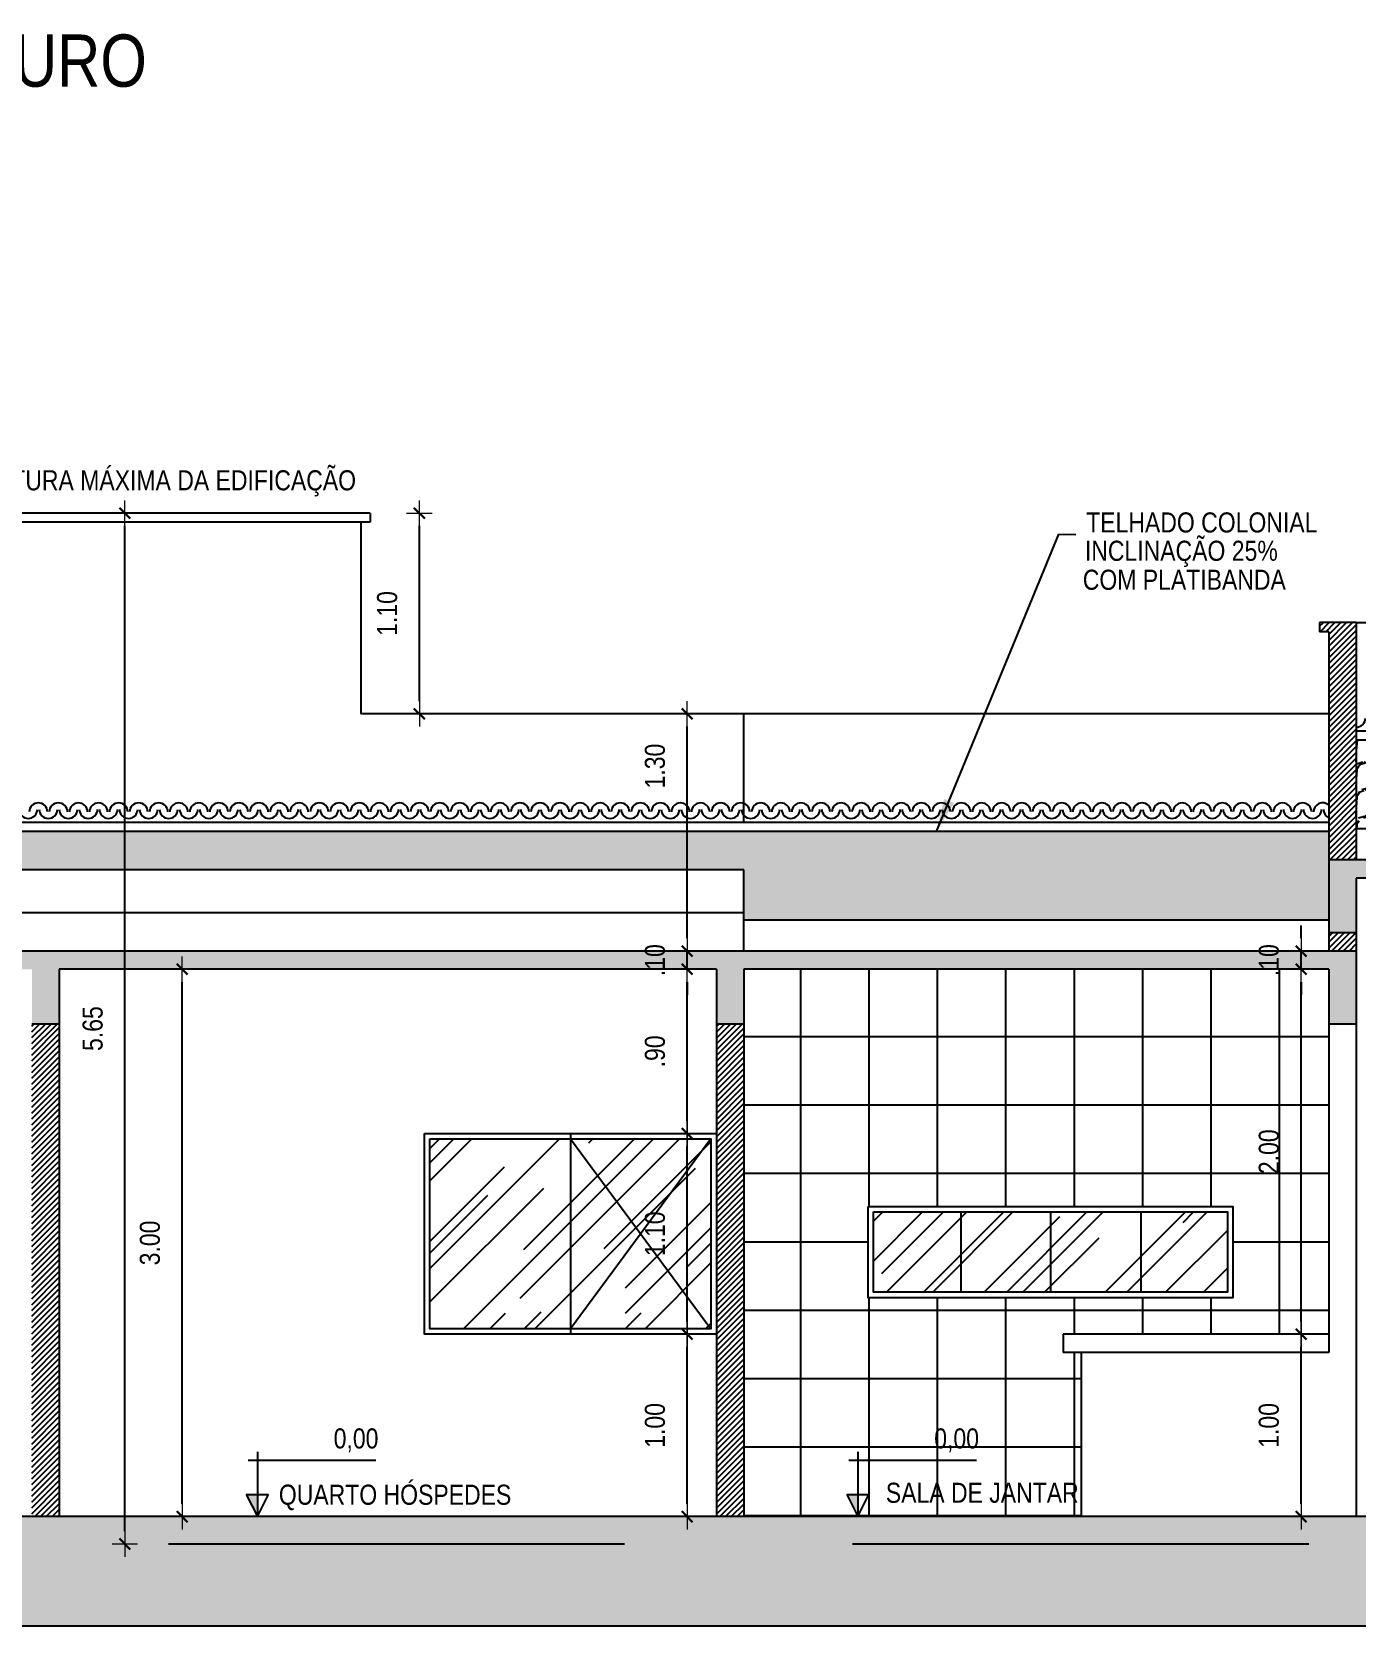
# Model space of a CAD drawing. Header units: millimetres. Extents: x -178 to 521, y -135 to 750.
# Drawn here: x -63.81 to -56.56, y 726.14 to 734.88 of the extents above; entities that cross this region are included whole.
import ezdxf
from ezdxf.enums import TextEntityAlignment as Align

# ---------------------------------------------------------------- set-up
doc = ezdxf.new("R2010")
doc.units = ezdxf.units.MM
doc.header["$LTSCALE"] = 20
doc.header["$MEASUREMENT"] = 0
doc.header["$PDSIZE"] = -5
doc.linetypes.add('CONTINU', pattern=[0])
doc.linetypes.add('HIDDEN2', pattern=[0.1875, 0.125, -0.0625])
doc.layers.get('0').update_dxf_attribs({"linetype": 'CONTINUOUS'})
doc.layers.get('Defpoints').update_dxf_attribs({"linetype": 'CONTINUOUS'})
for name, color, linetype in [('COTA', 7, 'CONTINUOUS'), ('COTAS', 7, 'CONTINUOUS'), ('E-hatch', 8, 'CONTINUOUS'), ('E-txt-g', 3, 'CONTINUOUS'), ('E-TXT-Y', 2, 'CONTINUOUS'), ('ESQUADRIA', 3, 'CONTINUOUS')]:
    doc.layers.add(name, color=color, linetype=linetype)
for name, color, linetype, lineweight in [('E-Cta-W', 7, 'CONTINUOUS', 20), ('E-Pen-C', 4, 'CONTINUOUS', 15), ('E-Pen-G', 3, 'CONTINUOUS', 30), ('E-Txt-W', 7, 'CONTINUOUS', 20)]:
    doc.layers.add(name, color=color, linetype=linetype, lineweight=lineweight)
doc.styles.add('F2', font='ARIALN.TTF')
doc.styles.add('REG60', font='romans.shx', dxfattribs={"width": 0.8, "height": 0.15})
doc.styles.add('REG80', font='romans.shx', dxfattribs={"width": 0.8, "height": 0.2})
doc.dimstyles.new('DIMENSION-1', dxfattribs={"dimtxt": 0.11, "dimasz": 0.07, "dimexe": 1, "dimexo": 0, "dimgap": 0.12, "dimtad": 1, "dimzin": 7, "dimdsep": 46, "dimtxsty": 'F2', "dimblk1": 'TRACO', "dimblk2": 'TRACO', "dimsah": 1, "dimcen": 1, "dimse1": 1, "dimse2": 1, "dimclrd": 256, "dimclre": 256, "dimclrt": 6, "dimadec": 0, "dimazin": 0, "dimtfac": 1, "dimtix": 1, "dimtmove": 2, "dimatfit": 3, "dimldrblk": 'TRACO', "dimfxl": 1, "dimtolj": 1, "dimtzin": 0, "dimarcsym": 0})
doc.dimstyles.get("Standard").update_dxf_attribs({"dimtxt": 0.18, "dimasz": 0.18, "dimexe": 0.18, "dimexo": 0.0625, "dimgap": 0.09, "dimtad": 0, "dimtih": 1, "dimtoh": 1, "dimdec": 4, "dimzin": 0, "dimdsep": 46, "dimtxsty": 'Standard', "dimcen": 0.09, "dimadec": 0, "dimazin": 0, "dimtfac": 1, "dimtdec": 4, "dimtofl": 0, "dimtmove": 0, "dimatfit": 3, "dimfxl": 1, "dimtolj": 1, "dimtzin": 0, "dimarcsym": 0})
pattern_1 = [(0, (1.15, 40.52191), (0.15, 0.15), [0.048, -0.102]), (125.2176, (1.294, 40.536909), (1.05000017453, -1.49999987498), [0.03121305, -3.0900849]), (160.71, (1.276, 40.562409), (2.550000777635, -0.8999979741), [0.0317844, -3.1466586]), (199.29, (1.246, 40.572909), (-2.550000777635, -0.8999979741), [0.0317844, -3.1466586]), (234.7824, (1.216, 40.562409), (-1.05000017453, -1.49999987498), [0.03121305, -3.0900849]), (270, (1.198, 40.53691), (0.15, -0.15), [0.015, -0.135]), (90, (1.294, 40.52191), (-0.15, 0.15), [0.015, -0.135]), (0, (1.15, 40.52791), (0.15, 0.15), [0.042, -0.108]), (126.3844, (1.3, 40.539909), (1.650001937525, -2.24999858293), [0.0354012, -3.50472585]), (162.3499, (1.279, 40.568409), (-2.850000422915, 0.899998778574), [0.0346302, -3.42838875]), (197.6501, (1.246, 40.578909), (2.850000422915, 0.899998778574), [0.0346302, -3.42838875]), (233.6156, (1.213, 40.568409), (-1.650001937525, -2.24999858293), [0.0354012, -3.50472585]), (270, (1.192, 40.53991), (0.15, -0.15), [0.012, -0.138]), (90, (1.3, 40.52791), (-0.15, 0.15), [0.012, -0.138]), (0, (1.294, 40.52791), (0.15, 0.15), [0.006, -0.144]), (87.3974, (1.192, 40.539909), (-0.1500021288, -3.14999989794), [0.13213635, -3.17127105]), (92.6026, (1.3, 40.539909), (-0.1500021288, 3.14999989794), [0.13213635, -3.17127105]), (0, (1.294, 40.52191), (0.15, 0.15), [0.006, -0.144])]
pattern_2 = [(45, (1.15, 0), (0.29698485, 0.7919596), [5.25, -0.7, 1.75, -0.35]), (45, (1.3554, 0.4529), (-0.57664558, 0.08167083), [1.05, -0.1155, 2.1, -0.2625]), (45, (1.06338, 0.3341), (1.1211178, 1.45275088), [2.8, -0.49, 1.4, -0.35])]

# ---------------------------------------------------------------- blocks, each defined once
blk = doc.blocks.new('TXT-AMB75')
at = {"layer": 'E-txt-g', "style": 'REG80', "width": 0.8, "flags": 8}
blk.add_attdef('TXT', text='', height=0.2, dxfattribs=at).set_placement((0.005, 0.296), align=Align.CENTER)
at = {"layer": 'E-Txt-W', "style": 'REG60', "width": 0.8, "flags": 8}
blk.add_attdef('TXT', text='', height=0.15, dxfattribs=at).set_placement((0.005, 0.027), align=Align.CENTER)
blk = doc.blocks.new('TRACO')
at = {"layer": 'E-Pen-C'}
for p, q in [((-1, 0), (1, 0)), ((0, 1), (0, -1))]:
    blk.add_line(p, q, dxfattribs=at)
at = {"layer": 'E-Pen-G'}
blk.add_line((-0.42, -0.42), (0.42, 0.42), dxfattribs=at)
blk = doc.blocks.new('*D432')
at = {"linetype": 'Continuous', "lineweight": -2}
blk.add_line((-63.3047, 726.6632), (-63.3047, 732.1732), dxfattribs=at)
at = {"layer": 'Defpoints', "color": 0, "linetype": 'Continuous'}
for p in [(-63.3047, 732.2432), (-61.9608, 732.2432), (-45.2154, 726.5932)]:
    blk.add_point(p, dxfattribs=at)
at = {"linetype": 'Continuous', "lineweight": -2, "xscale": 0.07, "yscale": 0.07, "zscale": 0.07}
for p, rotation in [((-63.3047, 732.2432), 90), ((-63.3047, 726.5932), 270)]:
    blk.add_blockref('TRACO', p, dxfattribs=dict(at, rotation=rotation))
at = {"color": 6, "linetype": 'Continuous', "insert": (-63.4808, 729.4182), "char_height": 0.11, "attachment_point": 5, "rotation": 90, "style": 'F2'}
blk.add_mtext('\\A1;5.65', dxfattribs=at)
blk = doc.blocks.new('*D433')
at = {"linetype": 'Continuous', "lineweight": -2}
blk.add_line((-62.9908, 726.8132), (-62.9908, 729.6732), dxfattribs=at)
at = {"layer": 'Defpoints', "color": 0, "linetype": 'Continuous'}
for p in [(-63.6644, 729.7432), (-62.9908, 729.7432), (-63.6644, 726.7432)]:
    blk.add_point(p, dxfattribs=at)
at = {"linetype": 'Continuous', "lineweight": -2, "xscale": 0.07, "yscale": 0.07, "zscale": 0.07}
for p, rotation in [((-62.9908, 729.7432), 90), ((-62.9908, 726.7432), 270)]:
    blk.add_blockref('TRACO', p, dxfattribs=dict(at, rotation=rotation))
at = {"color": 6, "linetype": 'Continuous', "insert": (-63.167, 728.2432), "char_height": 0.11, "attachment_point": 5, "rotation": 90, "style": 'F2'}
blk.add_mtext('\\A1;3.00', dxfattribs=at)
blk = doc.blocks.new('*D441')
at = {"linetype": 'Continuous', "lineweight": -2}
blk.add_line((-61.6905, 731.2132), (-61.6905, 732.1732), dxfattribs=at)
at = {"layer": 'Defpoints', "color": 0, "linetype": 'Continuous'}
for p in [(-62.0108, 732.2432), (-61.6905, 732.2432), (-62.0108, 731.1432)]:
    blk.add_point(p, dxfattribs=at)
at = {"linetype": 'Continuous', "lineweight": -2, "xscale": 0.07, "yscale": 0.07, "zscale": 0.07}
for p, rotation in [((-61.6905, 732.2432), 90), ((-61.6905, 731.1432), 270)]:
    blk.add_blockref('TRACO', p, dxfattribs=dict(at, rotation=rotation))
at = {"color": 6, "linetype": 'Continuous', "insert": (-61.8666, 731.6932), "char_height": 0.11, "attachment_point": 5, "rotation": 90, "style": 'F2'}
blk.add_mtext('\\A1;1.10', dxfattribs=at)
blk = doc.blocks.new('*D442')
at = {"linetype": 'Continuous', "lineweight": -2}
blk.add_line((-60.2224, 726.8132), (-60.2224, 727.6732), dxfattribs=at)
at = {"layer": 'Defpoints', "color": 0, "linetype": 'Continuous'}
for p in [(-60.2224, 727.7432), (-60.0621, 727.7432), (-60.0621, 726.7432)]:
    blk.add_point(p, dxfattribs=at)
at = {"linetype": 'Continuous', "lineweight": -2, "xscale": 0.07, "yscale": 0.07, "zscale": 0.07}
for p, rotation in [((-60.2224, 727.7432), 90), ((-60.2224, 726.7432), 270)]:
    blk.add_blockref('TRACO', p, dxfattribs=dict(at, rotation=rotation))
at = {"color": 6, "linetype": 'Continuous', "insert": (-60.3986, 727.2432), "char_height": 0.11, "attachment_point": 5, "rotation": 90, "style": 'F2'}
blk.add_mtext('\\A1;1.00', dxfattribs=at)
blk = doc.blocks.new('*D443')
at = {"linetype": 'Continuous', "lineweight": -2}
blk.add_line((-60.2224, 727.8132), (-60.2224, 728.7732), dxfattribs=at)
at = {"layer": 'Defpoints', "color": 0, "linetype": 'Continuous'}
for p in [(-60.2224, 728.8432), (-60.0064, 728.8432), (-60.0621, 727.7432)]:
    blk.add_point(p, dxfattribs=at)
at = {"linetype": 'Continuous', "lineweight": -2, "xscale": 0.07, "yscale": 0.07, "zscale": 0.07}
for p, rotation in [((-60.2224, 728.8432), 90), ((-60.2224, 727.7432), 270)]:
    blk.add_blockref('TRACO', p, dxfattribs=dict(at, rotation=rotation))
at = {"color": 6, "linetype": 'Continuous', "insert": (-60.3986, 728.2932), "char_height": 0.11, "attachment_point": 5, "rotation": 90, "style": 'F2'}
blk.add_mtext('\\A1;1.10', dxfattribs=at)
blk = doc.blocks.new('*D444')
at = {"linetype": 'Continuous', "lineweight": -2}
blk.add_line((-60.2224, 728.9132), (-60.2224, 729.6732), dxfattribs=at)
at = {"layer": 'Defpoints', "color": 0, "linetype": 'Continuous'}
for p in [(-60.2224, 729.7432), (-60.0621, 729.7432), (-60.0064, 728.8432)]:
    blk.add_point(p, dxfattribs=at)
at = {"linetype": 'Continuous', "lineweight": -2, "xscale": 0.07, "yscale": 0.07, "zscale": 0.07}
for p, rotation in [((-60.2224, 729.7432), 90), ((-60.2224, 728.8432), 270)]:
    blk.add_blockref('TRACO', p, dxfattribs=dict(at, rotation=rotation))
at = {"color": 6, "linetype": 'Continuous', "insert": (-60.3986, 729.2932), "char_height": 0.11, "attachment_point": 5, "rotation": 90, "style": 'F2'}
blk.add_mtext('\\A1;.90', dxfattribs=at)
blk = doc.blocks.new('*D445')
at = {"linetype": 'Continuous', "lineweight": -2}
for p, q in [((-60.2224, 729.9132), (-60.2224, 729.9832)), ((-60.2224, 729.7432), (-60.2224, 729.8432)), ((-60.2224, 729.6732), (-60.2224, 729.6032))]:
    blk.add_line(p, q, dxfattribs=at)
at = {"layer": 'Defpoints', "color": 0, "linetype": 'Continuous'}
for p in [(-60.2224, 729.8432), (-60.0621, 729.8432), (-60.0621, 729.7432)]:
    blk.add_point(p, dxfattribs=at)
at = {"linetype": 'Continuous', "lineweight": -2, "xscale": 0.07, "yscale": 0.07, "zscale": 0.07}
for p, rotation in [((-60.2224, 729.8432), 270), ((-60.2224, 729.7432), 90)]:
    blk.add_blockref('TRACO', p, dxfattribs=dict(at, rotation=rotation))
at = {"color": 6, "linetype": 'Continuous', "insert": (-60.3986, 729.7932), "char_height": 0.11, "attachment_point": 5, "rotation": 90, "style": 'F2'}
blk.add_mtext('\\A1;.10', dxfattribs=at)
blk = doc.blocks.new('*D446')
at = {"linetype": 'Continuous', "lineweight": -2}
blk.add_line((-60.2224, 729.9132), (-60.2224, 731.0732), dxfattribs=at)
at = {"layer": 'Defpoints', "color": 0, "linetype": 'Continuous'}
for p in [(-60.2224, 731.1432), (-59.9121, 731.1432), (-60.0621, 729.8432)]:
    blk.add_point(p, dxfattribs=at)
at = {"linetype": 'Continuous', "lineweight": -2, "xscale": 0.07, "yscale": 0.07, "zscale": 0.07}
for p, rotation in [((-60.2224, 731.1432), 90), ((-60.2224, 729.8432), 270)]:
    blk.add_blockref('TRACO', p, dxfattribs=dict(at, rotation=rotation))
at = {"color": 6, "linetype": 'Continuous', "insert": (-60.3986, 730.857), "char_height": 0.11, "attachment_point": 5, "rotation": 90, "style": 'F2'}
blk.add_mtext('\\A1;1.30', dxfattribs=at)
blk = doc.blocks.new('*D447')
at = {"linetype": 'Continuous', "lineweight": -2}
blk.add_line((-56.8574, 726.8132), (-56.8574, 727.6732), dxfattribs=at)
at = {"layer": 'Defpoints', "color": 0, "linetype": 'Continuous'}
for p in [(-56.8574, 727.7432), (-56.8049, 727.7432), (-56.8049, 726.7432)]:
    blk.add_point(p, dxfattribs=at)
at = {"linetype": 'Continuous', "lineweight": -2, "xscale": 0.07, "yscale": 0.07, "zscale": 0.07}
for p, rotation in [((-56.8574, 727.7432), 90), ((-56.8574, 726.7432), 270)]:
    blk.add_blockref('TRACO', p, dxfattribs=dict(at, rotation=rotation))
at = {"color": 6, "linetype": 'Continuous', "insert": (-57.0335, 727.2432), "char_height": 0.11, "attachment_point": 5, "rotation": 90, "style": 'F2'}
blk.add_mtext('\\A1;1.00', dxfattribs=at)
blk = doc.blocks.new('*D448')
at = {"linetype": 'Continuous', "lineweight": -2}
blk.add_line((-56.8574, 727.8132), (-56.8574, 729.6732), dxfattribs=at)
at = {"layer": 'Defpoints', "color": 0, "linetype": 'Continuous'}
for p in [(-56.8574, 729.7432), (-56.7054, 729.7432), (-56.8049, 727.7432)]:
    blk.add_point(p, dxfattribs=at)
at = {"linetype": 'Continuous', "lineweight": -2, "xscale": 0.07, "yscale": 0.07, "zscale": 0.07}
for p, rotation in [((-56.8574, 729.7432), 90), ((-56.8574, 727.7432), 270)]:
    blk.add_blockref('TRACO', p, dxfattribs=dict(at, rotation=rotation))
at = {"color": 6, "linetype": 'Continuous', "insert": (-57.0335, 728.7432), "char_height": 0.11, "attachment_point": 5, "rotation": 90, "style": 'F2'}
blk.add_mtext('\\A1;2.00', dxfattribs=at)
blk = doc.blocks.new('*D449')
at = {"linetype": 'Continuous', "lineweight": -2}
for p, q in [((-56.8574, 729.9132), (-56.8574, 729.9832)), ((-56.8574, 729.7432), (-56.8574, 729.8432)), ((-56.8574, 729.6732), (-56.8574, 729.6032))]:
    blk.add_line(p, q, dxfattribs=at)
at = {"layer": 'Defpoints', "color": 0, "linetype": 'Continuous'}
for p in [(-56.8574, 729.8432), (-56.7054, 729.8432), (-56.7054, 729.7432)]:
    blk.add_point(p, dxfattribs=at)
at = {"linetype": 'Continuous', "lineweight": -2, "xscale": 0.07, "yscale": 0.07, "zscale": 0.07}
for p, rotation in [((-56.8574, 729.8432), 270), ((-56.8574, 729.7432), 90)]:
    blk.add_blockref('TRACO', p, dxfattribs=dict(at, rotation=rotation))
at = {"color": 6, "linetype": 'Continuous', "insert": (-57.0335, 729.7932), "char_height": 0.11, "attachment_point": 5, "rotation": 90, "style": 'F2'}
blk.add_mtext('\\A1;.10', dxfattribs=at)
blk = doc.blocks.new('*D450')
at = {"linetype": 'Continuous', "lineweight": -2}
blk.add_line((-56.2426, 726.8132), (-56.2426, 729.6732), dxfattribs=at)
at = {"layer": 'Defpoints', "color": 0, "linetype": 'Continuous'}
for p in [(-56.7054, 729.7432), (-56.2426, 729.7432), (-56.5554, 726.7432)]:
    blk.add_point(p, dxfattribs=at)
at = {"linetype": 'Continuous', "lineweight": -2, "xscale": 0.07, "yscale": 0.07, "zscale": 0.07}
for p, rotation in [((-56.2426, 729.7432), 90), ((-56.2426, 726.7432), 270)]:
    blk.add_blockref('TRACO', p, dxfattribs=dict(at, rotation=rotation))
at = {"color": 6, "linetype": 'Continuous', "insert": (-56.4188, 728.2432), "char_height": 0.11, "attachment_point": 5, "rotation": 90, "style": 'F2'}
blk.add_mtext('\\A1;3.00', dxfattribs=at)
blk = doc.blocks.new('*D451')
at = {"linetype": 'Continuous', "lineweight": -2}
for p, q in [((-56.2426, 729.9132), (-56.2426, 729.9832)), ((-56.2426, 729.7432), (-56.2426, 729.8432)), ((-56.2426, 729.6732), (-56.2426, 729.6032))]:
    blk.add_line(p, q, dxfattribs=at)
at = {"layer": 'Defpoints', "color": 0, "linetype": 'Continuous'}
for p in [(-56.5554, 729.8432), (-56.2426, 729.8432), (-56.7054, 729.7432)]:
    blk.add_point(p, dxfattribs=at)
at = {"linetype": 'Continuous', "lineweight": -2, "xscale": 0.07, "yscale": 0.07, "zscale": 0.07}
for p, rotation in [((-56.2426, 729.8432), 270), ((-56.2426, 729.7432), 90)]:
    blk.add_blockref('TRACO', p, dxfattribs=dict(at, rotation=rotation))
at = {"color": 6, "linetype": 'Continuous', "insert": (-56.4188, 729.7932), "char_height": 0.11, "attachment_point": 5, "rotation": 90, "style": 'F2'}
blk.add_mtext('\\A1;.10', dxfattribs=at)
blk = doc.blocks.new('*D452')
at = {"linetype": 'Continuous', "lineweight": -2}
blk.add_line((-56.2426, 729.9132), (-56.2426, 730.1732), dxfattribs=at)
at = {"layer": 'Defpoints', "color": 0, "linetype": 'Continuous'}
for p in [(-56.5554, 730.2432), (-56.2426, 730.2432), (-56.5554, 729.8432)]:
    blk.add_point(p, dxfattribs=at)
at = {"linetype": 'Continuous', "lineweight": -2, "xscale": 0.07, "yscale": 0.07, "zscale": 0.07}
for p, rotation in [((-56.2426, 730.2432), 90), ((-56.2426, 729.8432), 270)]:
    blk.add_blockref('TRACO', p, dxfattribs=dict(at, rotation=rotation))
at = {"color": 6, "linetype": 'Continuous', "insert": (-56.4188, 730.0432), "char_height": 0.11, "attachment_point": 5, "rotation": 90, "style": 'F2'}
blk.add_mtext('\\A1;.40', dxfattribs=at)
blk = doc.blocks.new('*D453')
at = {"linetype": 'Continuous', "lineweight": -2}
for p, q in [((-56.2426, 730.4132), (-56.2426, 730.4832)), ((-56.2426, 730.2432), (-56.2426, 730.3432)), ((-56.2426, 730.1732), (-56.2426, 730.1032))]:
    blk.add_line(p, q, dxfattribs=at)
at = {"layer": 'Defpoints', "color": 0, "linetype": 'Continuous'}
for p in [(-56.5206, 730.3432), (-56.2426, 730.3432), (-56.5554, 730.2432)]:
    blk.add_point(p, dxfattribs=at)
at = {"linetype": 'Continuous', "lineweight": -2, "xscale": 0.07, "yscale": 0.07, "zscale": 0.07}
for p, rotation in [((-56.2426, 730.3432), 270), ((-56.2426, 730.2432), 90)]:
    blk.add_blockref('TRACO', p, dxfattribs=dict(at, rotation=rotation))
at = {"color": 6, "linetype": 'Continuous', "insert": (-56.4188, 730.2932), "char_height": 0.11, "attachment_point": 5, "rotation": 90, "style": 'F2'}
blk.add_mtext('\\A1;.10', dxfattribs=at)
blk = doc.blocks.new('*D454')
at = {"linetype": 'Continuous', "lineweight": -2}
blk.add_line((-55.8929, 726.8132), (-55.8929, 730.1732), dxfattribs=at)
at = {"layer": 'Defpoints', "color": 0, "linetype": 'Continuous'}
for p in [(-56.5554, 730.2432), (-55.8929, 730.2432), (-56.5554, 726.7432)]:
    blk.add_point(p, dxfattribs=at)
at = {"linetype": 'Continuous', "lineweight": -2, "xscale": 0.07, "yscale": 0.07, "zscale": 0.07}
for p, rotation in [((-55.8929, 730.2432), 90), ((-55.8929, 726.7432), 270)]:
    blk.add_blockref('TRACO', p, dxfattribs=dict(at, rotation=rotation))
at = {"color": 6, "linetype": 'Continuous', "insert": (-56.0691, 728.4932), "char_height": 0.11, "attachment_point": 5, "rotation": 90, "style": 'F2'}
blk.add_mtext('\\A1;3.50', dxfattribs=at)
blk = doc.blocks.new('IND_DES')
at = {"layer": 'E-Txt-W', "color": 7}
blk.add_line((0.0269, -0.2428), (0.1984, -0.2428), dxfattribs=at)
at = {"layer": 'E-txt-g', "color": 7, "style": 'F2'}
for s, p in [('ESCALA', (-0.4463, -0.2864)), ('1', (0.2426, -0.2864)), (':', (0.3988, -0.2706))]:
    blk.add_text(s, height=0.1, dxfattribs=at).set_placement(p)
blk.add_attdef('ESCALA', (0.4897, -0.2812), '', height=0.1, dxfattribs=at)
at = {"layer": 'E-Txt-W', "color": 6, "style": 'F2'}
blk.add_attdef('00', text='', height=0.4, dxfattribs=at).set_placement((-0.7083, -0.2881), align=Align.CENTER)
at = {"layer": 'E-TXT-Y', "color": 7, "style": 'F2'}
for tag, p in [('PROJETO', (-0.4563, 0.1829)), ('DESENHO', (-0.4582, -0.0658))]:
    blk.add_attdef(tag, p, '', height=0.175, dxfattribs=at)

msp = doc.modelspace()

# ---------------------------------------------------------------- hatches: boundary and pattern name
at = {"linetype": 'Continuous'}
h = msp.add_hatch(dxfattribs=at)
h.set_pattern_fill('TROOF1', color=8, scale=0.15, style=0, pattern_type=2)
h.set_pattern_definition(pattern_1)
h.paths.add_polyline_path([(-56.5554, 730.999), (-56.5554, 730.5125), (-53.0554, 730.5125), (-53.0554, 730.999)])
h = msp.add_hatch(dxfattribs=at)
h.set_pattern_fill('TROOF1', color=8, scale=0.15, style=0, pattern_type=2)
h.set_pattern_definition(pattern_1)
h.paths.add_polyline_path([(-66.9144, 730.499), (-66.9144, 730.289), (-59.9121, 730.289), (-59.9121, 730.0125), (-56.7054, 730.0125), (-56.7054, 730.499)])
h = msp.add_hatch()
h.set_pattern_fill('ANSI37,_O', color=8, scale=3, angle=45)
h.set_pattern_definition([(90, (1.15, 0), (-0.375, 6e-17), []), (180, (1.15, 0), (-6e-17, -0.375), [])])
h.paths.add_polyline_path([(-59.9121, 729.7432), (-59.9121, 726.7432), (-59.2867, 726.7432), (-59.3476, 726.8651), (-59.2257, 726.8651), (-59.2867, 726.7432), (-58.0621, 726.7432), (-58.0621, 727.6432), (-58.1621, 727.6432), (-58.1621, 727.7432), (-56.7054, 727.7432), (-56.7054, 729.4432), (-56.7054, 729.7432)])
h.paths.add_polyline_path([(-57.2306, 728.4432), (-57.2306, 727.9432), (-59.2306, 727.9432), (-59.2306, 728.4432)], flags=16)
h.paths.add_polyline_path([(-57.2606, 728.4132), (-57.2606, 727.9732), (-59.2006, 727.9732), (-59.2006, 728.4132)], flags=0)
at = {"layer": 'COTA', "linetype": 'Continuous'}
h = msp.add_hatch(dxfattribs=at)
h.set_pattern_fill('AR-RROOF', color=8, scale=0.35, angle=45, style=0)
h.set_pattern_definition(pattern_2)
h.paths.add_polyline_path([(-60.8621, 728.8132), (-61.6321, 728.8132), (-61.6321, 727.7732), (-60.8621, 727.7732)])
h.paths.add_polyline_path([(-60.8621, 727.7732), (-60.0921, 727.7732), (-60.0921, 728.8132), (-60.8621, 728.8132)])
h = msp.add_hatch(dxfattribs=at)
h.set_pattern_fill('AR-RROOF', color=8, scale=0.35, angle=45, style=0)
h.set_pattern_definition(pattern_2)
h.paths.add_polyline_path([(-59.2006, 728.4132), (-57.2606, 728.4132), (-57.2606, 727.9732), (-59.2006, 727.9732)])
at = {"layer": 'COTAS', "linetype": 'CONTINU'}
h = msp.add_hatch(dxfattribs=at)
h.set_pattern_fill('ANSI38', color=8, scale=0.25, style=0)
h.set_pattern_definition([(45, (1.15, 0), (-0.0220970869, 0.0220970869), []), (135, (1.15, 0), (-0.0662912607, 0.0220970869), [0.078125, -0.046875])])
h.paths.add_polyline_path([(-67.0644, 726.7432), (-67.0644, 726.6932), (-67.6644, 726.6932), (-67.6644, 726.6432), (-68.653, 726.6432), (-68.6573, 726.6345), (-68.6616, 726.6432), (-71.2901, 726.6432), (-71.2901, 726.1432), (-41.6522, 726.1432), (-41.6522, 726.4947, 0.012456), (-42.7154, 726.4432), (-42.7154, 726.5932), (-45.5654, 726.5932), (-45.5654, 726.6432), (-48.4514, 726.6432), (-48.4557, 726.6345), (-48.4601, 726.6432), (-48.9554, 726.6432), (-48.9554, 726.6932), (-49.5554, 726.6932), (-49.5554, 726.7432)])
at = {"layer": 'E-hatch'}
h = msp.add_hatch(dxfattribs=at)
h.set_pattern_fill('ANSI31', color=256, scale=0.18, style=0)
h.set_pattern_definition([(45, (1.15, 40.52191), (-0.0159099026, 0.0159099026), [])])
h.paths.add_polyline_path([(-67.0644, 728.8432), (-66.9144, 728.8432), (-66.9144, 729.4432), (-67.0644, 729.4432)])
h.paths.add_polyline_path([(-70.2154, 726.6432), (-70.0654, 726.6432), (-70.0654, 729.5932), (-70.0154, 729.5932), (-70.0154, 729.6432), (-70.2154, 729.6432)])
h.paths.add_polyline_path([(-66.9144, 727.7432), (-67.0644, 727.7432), (-67.0644, 726.7432), (-66.9144, 726.7432)])
h.paths.add_polyline_path([(-63.6644, 729.4432), (-63.8144, 729.4432), (-63.8144, 726.7432), (-63.6644, 726.7432)])
h.paths.add_polyline_path([(-60.0621, 726.7432), (-59.9121, 726.7432), (-59.9121, 729.4432), (-60.0621, 729.4432)])
h.paths.add_polyline_path([(-56.5554, 729.8432), (-56.5554, 729.9432), (-56.7054, 729.9432), (-56.7054, 729.8432)])
h.paths.add_polyline_path([(-53.0554, 729.9432), (-53.0554, 729.8432), (-52.9054, 729.8432), (-52.9054, 729.9432)])
h.paths.add_polyline_path([(-53.0554, 728.8432), (-52.9054, 728.8432), (-52.9054, 729.4432), (-53.0554, 729.4432)])
h.paths.add_polyline_path([(-49.5554, 729.4432), (-49.7054, 729.4432), (-49.7054, 726.7432), (-49.5554, 726.7432)])
h.paths.add_polyline_path([(-49.5054, 730.796), (-49.5054, 730.846), (-49.7054, 730.846), (-49.7054, 729.8432), (-49.5554, 729.8432), (-49.5554, 730.796)])
h.paths.add_polyline_path([(-52.8554, 731.5932), (-52.8554, 731.6432), (-53.0554, 731.6432), (-53.0554, 730.3432), (-52.9054, 730.3432), (-52.9054, 731.5932)])
h.paths.add_polyline_path([(-56.7554, 731.6432), (-56.7554, 731.5932), (-56.7054, 731.5932), (-56.7054, 730.3432), (-56.5554, 730.3432), (-56.5554, 731.6432)])
h.paths.add_polyline_path([(-67.1144, 731.1432), (-67.1144, 731.0932), (-67.0644, 731.0932), (-67.0644, 729.8432), (-66.9144, 729.8432), (-66.9144, 731.1432)])
h = msp.add_hatch(dxfattribs=at)
h.set_pattern_fill('ANSI38', color=256, scale=0.18, style=0)
h.set_pattern_definition([(45, (1.15, 40.52191), (-0.0159099026, 0.0159099026), []), (135, (1.15, 40.52191), (-0.0477297077, 0.0159099026), [0.05625, -0.03375])])
h.paths.add_polyline_path([(-56.5554, 730.2432), (-53.0554, 730.2432), (-53.0554, 729.9432), (-52.9054, 729.9432), (-52.9054, 730.3432), (-56.7054, 730.3432), (-56.7054, 729.9432), (-56.5554, 729.9432)])
h.paths.add_polyline_path([(-56.5554, 729.8432), (-67.0644, 729.8432), (-67.0644, 729.4432), (-66.9144, 729.4432), (-66.9144, 729.7432), (-63.8144, 729.7432), (-63.8144, 729.4432), (-63.6644, 729.4432), (-63.6644, 729.7432), (-60.0621, 729.7432), (-60.0621, 729.4432), (-59.9121, 729.4432), (-59.9121, 729.7432), (-56.7054, 729.7432), (-56.7054, 729.4432), (-56.5554, 729.4432)])
h.paths.add_polyline_path([(-52.9054, 729.7432), (-49.7054, 729.7432), (-49.7054, 729.4432), (-49.5554, 729.4432), (-49.5554, 729.8432), (-53.0554, 729.8432), (-53.0554, 729.4432), (-52.9054, 729.4432)])

# ---------------------------------------------------------------- linework, layer by layer
at = {"color": 6, "linetype": 'Continuous'}
for p, q in [((-61.9608, 732.2432), (-64.8608, 732.2432)), ((-61.9608, 732.2432), (-61.9608, 732.1932)), ((-61.9608, 732.1932), (-64.8608, 732.1932)), ((-62.0108, 732.1932), (-62.0108, 731.1432)), ((-59.9121, 731.1432), (-62.0108, 731.1432)), ((-59.9121, 730.5483), (-59.9121, 731.1432)), ((-53.0554, 731.0483), (-56.5554, 731.0483)), ((-53.0554, 730.999), (-56.5554, 730.999)), ((-56.7054, 730.5483), (-66.9144, 730.5483)), ((-56.7054, 730.499), (-66.9144, 730.499)), ((-59.9121, 730.289), (-66.9144, 730.289)), ((-59.9121, 729.8432), (-59.9121, 730.289)), ((-59.9121, 730.052), (-66.9144, 730.052)), ((-56.7054, 729.4432), (-56.7054, 727.6432)), ((-56.5554, 729.4432), (-56.5554, 726.7432)), ((-58.1621, 727.7432), (-58.1621, 727.6432)), ((-56.7054, 727.7432), (-58.1621, 727.7432)), ((-56.7054, 727.6432), (-58.1621, 727.6432)), ((-58.0621, 727.6432), (-58.0621, 726.7432))]:
    msp.add_line(p, q, dxfattribs=at)
at = {"color": 5, "linetype": 'Continuous'}
for p, q in [((-56.5554, 731.6432), (-56.7554, 731.6432)), ((-56.7554, 731.6432), (-56.7554, 731.5932)), ((-56.5554, 731.6432), (-56.7054, 731.6432)), ((-56.5554, 731.6432), (-56.5554, 730.3432)), ((-56.7054, 731.5932), (-56.7554, 731.5932)), ((-56.7054, 731.5932), (-56.7054, 729.8432)), ((-52.9054, 730.3432), (-56.7054, 730.3432)), ((-53.0554, 730.2432), (-56.5554, 730.2432)), ((-56.5554, 730.2432), (-56.5554, 729.4432)), ((-56.5554, 729.9432), (-56.7054, 729.9432)), ((-56.5554, 729.8432), (-67.0644, 729.8432)), ((-63.6644, 729.7432), (-63.6644, 726.7432)), ((-60.0621, 729.7432), (-63.6644, 729.7432)), ((-60.0621, 729.7432), (-60.0621, 726.7432)), ((-59.9121, 729.7432), (-59.9121, 726.7432)), ((-56.7054, 729.7432), (-59.9121, 729.7432)), ((-56.7054, 729.7432), (-56.7054, 729.4432)), ((-63.6644, 729.4432), (-63.8144, 729.4432)), ((-59.9121, 729.4432), (-60.0621, 729.4432)), ((-56.5554, 729.4432), (-56.7054, 729.4432))]:
    msp.add_line(p, q, dxfattribs=at)
at = {"color": 7, "linetype": 'Continuous'}
for p, q in [((-56.5554, 731.6432), (-53.0554, 731.6432)), ((-56.7054, 731.1432), (-59.9121, 731.1432)), ((-53.0554, 730.5125), (-56.5554, 730.5125)), ((-56.7054, 730.0125), (-59.9121, 730.0125))]:
    msp.add_line(p, q, dxfattribs=at)
at = {"color": 8, "linetype": 'Continuous'}
for p, q in [((-60.8621, 728.8432), (-60.8621, 727.7432)), ((-58.7229, 728.4132), (-58.7229, 727.9732)), ((-58.2306, 728.4132), (-58.2306, 727.9732)), ((-57.7352, 728.4132), (-57.7352, 727.9732))]:
    msp.add_line(p, q, dxfattribs=at)
at = {"color": 8, "linetype": 'HIDDEN2'}
for p, q in [((-60.0921, 728.8132), (-60.8621, 727.7732)), ((-60.8621, 728.8132), (-60.0921, 727.7732)), ((-45.5654, 726.5932), (-71.2901, 726.5932))]:
    msp.add_line(p, q, dxfattribs=at)
for p, q in [((-62.5785, 727.0982), (-62.5785, 726.7432)), ((-59.2867, 727.0982), (-59.2867, 726.7432)), ((-62.6281, 727.0522), (-61.9289, 727.0522)), ((-59.3362, 727.0522), (-58.637, 727.0522)), ((-62.6395, 726.8651), (-62.5785, 726.7432)), ((-62.6395, 726.8651), (-62.5176, 726.8651)), ((-62.5785, 726.7432), (-62.5176, 726.8651)), ((-59.3476, 726.8651), (-59.2867, 726.7432)), ((-59.3476, 726.8651), (-59.2257, 726.8651)), ((-59.2867, 726.7432), (-59.2257, 726.8651))]:
    msp.add_line(p, q)
at = {"color": 1, "linetype": 'Continuous'}
msp.add_line((-49.5554, 726.7432), (-67.0644, 726.7432), dxfattribs=at)
at = {"color": 8, "linetype": 'Continuous'}
for points in [[(-61.6621, 728.8432), (-60.0621, 728.8432), (-60.0621, 727.7432), (-61.6621, 727.7432)], [(-61.6321, 728.8132), (-60.0921, 728.8132), (-60.0921, 727.7732), (-61.6321, 727.7732)], [(-59.2306, 728.4432), (-57.2306, 728.4432), (-57.2306, 727.9432), (-59.2306, 727.9432)], [(-59.2006, 728.4132), (-57.2606, 728.4132), (-57.2606, 727.9732), (-59.2006, 727.9732)]]:
    msp.add_lwpolyline(points, close=True, dxfattribs=at)
for points in [[(-62.6395, 726.8651), (-62.5785, 726.8651), (-62.5785, 726.7432)], [(-59.3476, 726.8651), (-59.2867, 726.8651), (-59.2867, 726.7432)]]:
    msp.add_solid(points)
at = {"layer": 'COTAS', "color": 8, "linetype": 'CONTINU'}
msp.add_line((-41.6566, 726.1432), (-71.2901, 726.1432), dxfattribs=at)
at = {"layer": 'ESQUADRIA', "color": 7}
for centre, start, end in [((-56.5544, 731.1198), 268.78241, 0), ((-63.8344, 730.6198), 180, 0), ((-63.779, 730.6054), 0, 180), ((-63.7244, 730.6198), 180, 0), ((-63.669, 730.6054), 0, 180), ((-63.6144, 730.6198), 180, 0), ((-63.559, 730.6054), 0, 180), ((-63.5044, 730.6198), 180, 0), ((-63.5044, 730.6198), 270, 0), ((-63.449, 730.6054), 0, 180), ((-63.449, 730.6054), 0, 180), ((-63.3944, 730.6198), 180, 0), ((-63.339, 730.6054), 0, 180), ((-63.2844, 730.6198), 180, 0), ((-63.229, 730.6054), 0, 180), ((-63.1744, 730.6198), 180, 0), ((-63.119, 730.6054), 0, 180), ((-63.0644, 730.6198), 180, 0), ((-63.009, 730.6054), 0, 180), ((-62.9544, 730.6198), 180, 0), ((-62.899, 730.6054), 0, 180), ((-62.8444, 730.6198), 180, 0), ((-62.789, 730.6054), 0, 180), ((-62.7344, 730.6198), 180, 0), ((-62.679, 730.6054), 0, 180), ((-62.6244, 730.6198), 180, 0), ((-62.569, 730.6054), 0, 180), ((-62.5144, 730.6198), 180, 0), ((-62.459, 730.6054), 0, 180), ((-62.4044, 730.6198), 180, 0), ((-62.4044, 730.6198), 180, 0), ((-62.349, 730.6054), 0, 180), ((-62.349, 730.6054), 0, 180), ((-62.2944, 730.6198), 180, 0), ((-62.239, 730.6054), 0, 180), ((-62.1844, 730.6198), 180, 0), ((-62.129, 730.6054), 0, 180), ((-62.0744, 730.6198), 180, 0), ((-62.019, 730.6054), 0, 180), ((-61.9644, 730.6198), 180, 0), ((-61.909, 730.6054), 0, 180), ((-61.8544, 730.6198), 180, 0), ((-61.799, 730.6054), 0, 180), ((-61.7444, 730.6198), 180, 0), ((-61.7444, 730.6198), 270, 0), ((-61.689, 730.6054), 0, 180), ((-61.689, 730.6054), 0, 180), ((-61.6344, 730.6198), 180, 0), ((-61.579, 730.6054), 0, 180), ((-61.5244, 730.6198), 180, 0), ((-61.469, 730.6054), 0, 180), ((-61.4144, 730.6198), 180, 0), ((-61.359, 730.6054), 0, 180), ((-61.3044, 730.6198), 180, 0), ((-61.249, 730.6054), 0, 180), ((-61.1944, 730.6198), 180, 0), ((-61.139, 730.6054), 0, 180), ((-61.0844, 730.6198), 180, 0), ((-61.029, 730.6054), 0, 180), ((-60.9744, 730.6198), 180, 0), ((-60.919, 730.6054), 0, 180), ((-60.8644, 730.6198), 180, 0), ((-60.809, 730.6054), 0, 180), ((-60.7544, 730.6198), 180, 0), ((-60.699, 730.6054), 0, 180), ((-60.6444, 730.6198), 180, 0), ((-60.6444, 730.6198), 180, 0), ((-60.589, 730.6054), 0, 180), ((-60.589, 730.6054), 0, 180), ((-60.5344, 730.6198), 180, 0), ((-60.479, 730.6054), 0, 180), ((-60.4244, 730.6198), 180, 0), ((-60.369, 730.6054), 0, 180), ((-60.3144, 730.6198), 180, 0), ((-60.259, 730.6054), 0, 180), ((-60.2044, 730.6198), 180, 0), ((-60.149, 730.6054), 0, 180), ((-60.0944, 730.6198), 180, 0), ((-60.039, 730.6054), 0, 180), ((-59.9844, 730.6198), 180, 0), ((-59.9844, 730.6198), 270, 0), ((-59.929, 730.6054), 0, 180), ((-59.929, 730.6054), 0, 180), ((-59.8744, 730.6198), 180, 0), ((-59.819, 730.6054), 0, 180), ((-59.7644, 730.6198), 180, 0), ((-59.709, 730.6054), 0, 180), ((-59.6544, 730.6198), 180, 0), ((-59.599, 730.6054), 0, 180), ((-59.5444, 730.6198), 180, 0), ((-59.489, 730.6054), 0, 180), ((-59.4344, 730.6198), 180, 0), ((-59.379, 730.6054), 0, 180), ((-59.3244, 730.6198), 180, 0), ((-59.269, 730.6054), 0, 180), ((-59.2144, 730.6198), 180, 0), ((-59.159, 730.6054), 0, 180), ((-59.1044, 730.6198), 180, 0), ((-59.049, 730.6054), 0, 180), ((-58.9944, 730.6198), 180, 0), ((-58.939, 730.6054), 0, 180), ((-58.8844, 730.6198), 180, 0), ((-58.8844, 730.6198), 180, 0), ((-58.829, 730.6054), 0, 180), ((-58.829, 730.6054), 0, 180), ((-58.7744, 730.6198), 180, 0), ((-58.719, 730.6054), 0, 180), ((-58.6644, 730.6198), 180, 0), ((-58.609, 730.6054), 0, 180), ((-58.5544, 730.6198), 180, 0), ((-58.499, 730.6054), 0, 180), ((-58.4444, 730.6198), 180, 0), ((-58.389, 730.6054), 0, 180), ((-58.3344, 730.6198), 180, 0), ((-58.279, 730.6054), 0, 180), ((-58.2244, 730.6198), 180, 0), ((-58.2244, 730.6198), 270, 0), ((-58.169, 730.6054), 0, 180), ((-58.169, 730.6054), 0, 180), ((-58.1144, 730.6198), 180, 0), ((-58.059, 730.6054), 0, 180), ((-58.0044, 730.6198), 180, 0), ((-57.949, 730.6054), 0, 180), ((-57.8944, 730.6198), 180, 0), ((-57.839, 730.6054), 0, 180), ((-57.7844, 730.6198), 180, 0), ((-57.729, 730.6054), 0, 180), ((-57.6744, 730.6198), 180, 0), ((-57.619, 730.6054), 0, 180), ((-57.5644, 730.6198), 180, 0), ((-57.509, 730.6054), 0, 180), ((-57.4544, 730.6198), 180, 0), ((-57.399, 730.6054), 0, 180), ((-57.3444, 730.6198), 180, 0), ((-57.289, 730.6054), 0, 180), ((-57.2344, 730.6198), 180, 0), ((-57.179, 730.6054), 0, 180), ((-57.1244, 730.6198), 180, 0), ((-57.1244, 730.6198), 180, 0), ((-57.069, 730.6054), 0, 180), ((-57.069, 730.6054), 0, 180), ((-57.0144, 730.6198), 180, 0), ((-56.959, 730.6054), 0, 180), ((-56.9044, 730.6198), 180, 0), ((-56.849, 730.6054), 0, 180), ((-56.7944, 730.6198), 180, 0), ((-56.739, 730.6054), 47.86653, 180), ((-56.6844, 730.6198), 180, 245.08651)]:
    msp.add_arc(centre, 0.05, start, end, dxfattribs=at)

# ---------------------------------------------------------------- block references
ref = msp.add_blockref('IND_DES', (-65.094, 734.6882), dxfattribs=dict(xscale=1.636240131907927, yscale=1.636240131907927, zscale=1.636240131907927))
ref.add_attrib('00', '06', dxfattribs={"layer": 'E-Txt-W', "height": 0.6545, "style": 'F2'}).set_placement((-66.4046, 734.2168), align=Align.CENTER)
ref.add_attrib('DESENHO', 'FACHADA MURO', (-65.8437, 734.5804), dxfattribs={"layer": 'E-TXT-Y', "color": 2, "height": 0.286342, "style": 'F2'})
ref.add_attrib('ESCALA', '75', (-64.2927, 734.228), dxfattribs={"layer": 'E-txt-g', "color": 7, "height": 0.16362, "style": 'F2'})
ref = msp.add_blockref('TXT-AMB75', (-62.0412, 726.9008), dxfattribs=dict(xscale=0.7290000000000001, yscale=0.7290000000000001, zscale=0.7290000000000001))
ref.add_attrib('TXT', '0,00', dxfattribs={"layer": 'E-txt-g', "color": 2, "height": 0.11, "style": 'F2'}).set_placement((-62.0373, 727.1169), align=Align.CENTER)
ref = msp.add_blockref('TXT-AMB75', (-58.7494, 726.9008), dxfattribs=dict(xscale=0.7290000000000001, yscale=0.7290000000000001, zscale=0.7290000000000001))
ref.add_attrib('TXT', '0,00', dxfattribs={"layer": 'E-txt-g', "color": 2, "height": 0.11, "style": 'F2'}).set_placement((-58.7454, 727.1169), align=Align.CENTER)
ref = msp.add_blockref('TXT-AMB75', (-61.8275, 726.5923), dxfattribs=dict(xscale=0.7290000000000001, yscale=0.7290000000000001, zscale=0.7290000000000001))
ref.add_attrib('TXT', 'QUARTO HÓSPEDES', dxfattribs={"layer": 'E-txt-g', "color": 2, "height": 0.11, "style": 'F2'}).set_placement((-61.8235, 726.8084), align=Align.CENTER)
ref = msp.add_blockref('TXT-AMB75', (-58.6087, 726.6029), dxfattribs=dict(xscale=0.7290000000000001, yscale=0.7290000000000001, zscale=0.7290000000000001))
ref.add_attrib('TXT', 'SALA DE JANTAR', dxfattribs={"layer": 'E-txt-g', "color": 2, "height": 0.11, "style": 'F2'}).set_placement((-58.6047, 726.819), align=Align.CENTER)

# ---------------------------------------------------------------- texts
at = {"color": 6, "style": 'F2'}
for s, p in [('ALTURA MÁXIMA DA EDIFICAÇÃO', (-64.0814, 732.3683)), ('TELHADO COLONIAL', (-58.0349, 732.1372)), ('INCLINAÇÃO 25%%%', (-58.0421, 731.982)), ('COM PLATIBANDA', (-58.0537, 731.8232))]:
    msp.add_text(s, height=0.11, dxfattribs=at).set_placement(p)

# ---------------------------------------------------------------- dimensions: what is measured, and where the dimension line sits
at = {"color": 8, "linetype": 'Continuous'}
for base, p1, p2, picture, middle in [((-63.3047, 732.2432), (-45.2154, 726.5932), (-61.9608, 732.2432), '*D432', (-63.4808, 729.4182)), ((-61.6905, 732.2432), (-62.0108, 731.1432), (-62.0108, 732.2432), '*D441', (-61.8666, 731.6932)), ((-56.2426, 730.3432), (-56.5554, 730.2432), (-56.5206, 730.3432), '*D453', (-56.4188, 730.2932)), ((-56.2426, 730.2432), (-56.5554, 729.8432), (-56.5554, 730.2432), '*D452', (-56.4188, 730.0432)), ((-55.8929, 730.2432), (-56.5554, 726.7432), (-56.5554, 730.2432), '*D454', (-56.0691, 728.4932)), ((-60.2224, 729.8432), (-60.0621, 729.7432), (-60.0621, 729.8432), '*D445', (-60.3986, 729.7932)), ((-56.8574, 729.8432), (-56.7054, 729.7432), (-56.7054, 729.8432), '*D449', (-57.0335, 729.7932)), ((-56.2426, 729.8432), (-56.7054, 729.7432), (-56.5554, 729.8432), '*D451', (-56.4188, 729.7932)), ((-62.9908, 729.7432), (-63.6644, 726.7432), (-63.6644, 729.7432), '*D433', (-63.167, 728.2432)), ((-60.2224, 729.7432), (-60.0064, 728.8432), (-60.0621, 729.7432), '*D444', (-60.3986, 729.2932)), ((-56.8574, 729.7432), (-56.8049, 727.7432), (-56.7054, 729.7432), '*D448', (-57.0335, 728.7432)), ((-56.2426, 729.7432), (-56.5554, 726.7432), (-56.7054, 729.7432), '*D450', (-56.4188, 728.2432)), ((-60.2224, 728.8432), (-60.0621, 727.7432), (-60.0064, 728.8432), '*D443', (-60.3986, 728.2932)), ((-60.2224, 727.7432), (-60.0621, 726.7432), (-60.0621, 727.7432), '*D442', (-60.3986, 727.2432)), ((-56.8574, 727.7432), (-56.8049, 726.7432), (-56.8049, 727.7432), '*D447', (-57.0335, 727.2432))]:
    dim = msp.add_linear_dim(base=base, p1=p1, p2=p2, angle=90, dimstyle='DIMENSION-1', override={"dimfxl": 0.15}, dxfattribs=at)
    dim.commit()
    dim.dimension.update_dxf_attribs({"geometry": picture, "text_midpoint": middle})
dim = msp.add_linear_dim(base=(-60.2224, 731.1432), p1=(-60.0621, 729.8432), p2=(-59.9121, 731.1432), angle=90, dimstyle='DIMENSION-1', override={"dimfxl": 0.15}, dxfattribs=at)
dim.commit()
dim.dimension.update_dxf_attribs({"geometry": '*D446', "text_midpoint": (-60.3986, 730.857), "dimtype": 160})

# ---------------------------------------------------------------- leaders
at = {"layer": 'E-Cta-W', "color": 4}
msp.add_leader([(-58.8552, 730.499), (-58.185, 732.128), (-58.0922, 732.1262)], dimstyle='Standard', dxfattribs=at)

doc.saveas('drawing.dxf')
